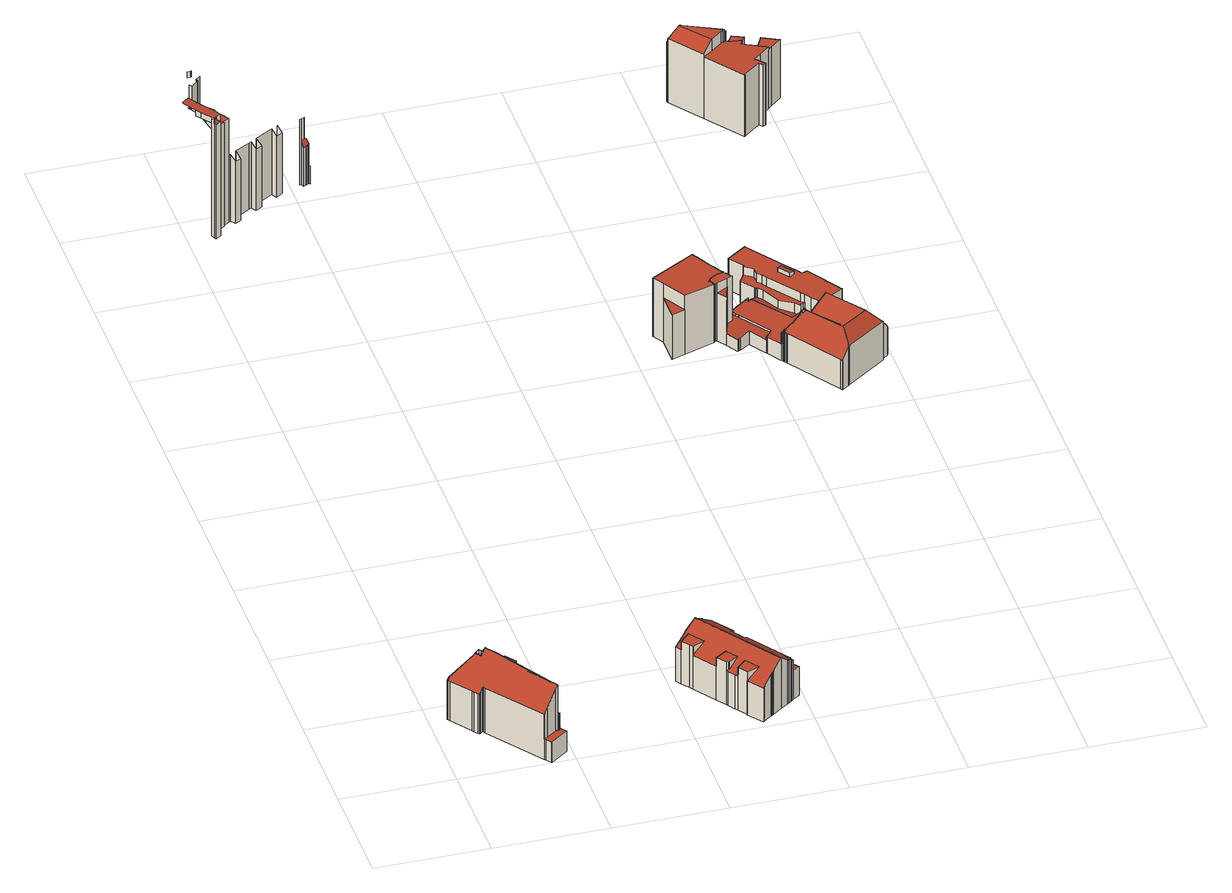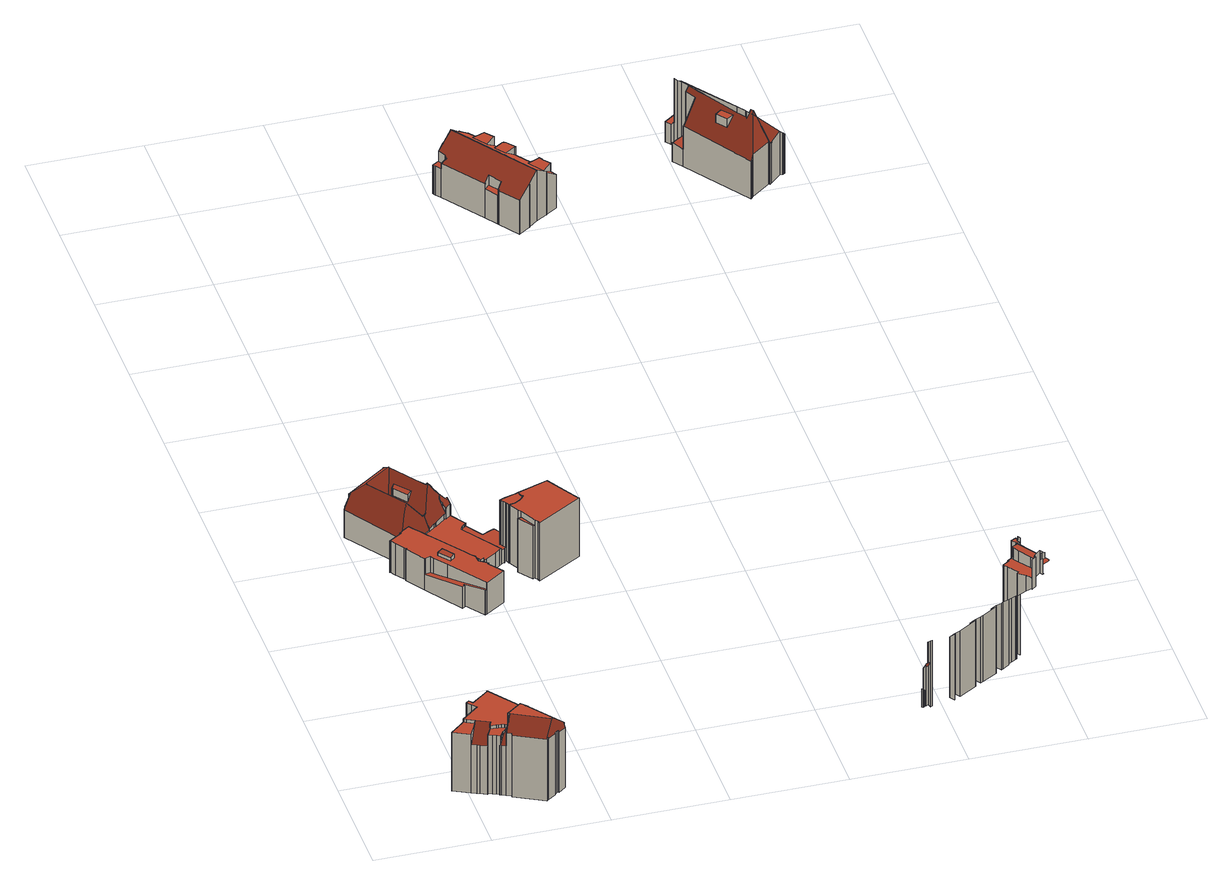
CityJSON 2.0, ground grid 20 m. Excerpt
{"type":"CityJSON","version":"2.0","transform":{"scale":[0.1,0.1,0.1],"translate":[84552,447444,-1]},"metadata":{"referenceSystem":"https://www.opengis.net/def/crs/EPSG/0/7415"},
"CityObjects":{
"building1":{"type":"Building","attributes":{"dak_type":"slanted","data_area":72.9,"data_coverage":0.934,"geconstateerd":false,"gid":11568680,"h_dak_50p":10.1,"h_dak_70p":11.17,"h_dak_max":12.85,"h_dak_min":3.82,"h_maaiveld":-0.119,"kas_warenhuis":false,"lod11_replace":false,"ondergronds_type":"above ground","oorspronkelijkbouwjaar":1750,"pw_actueel":"yes","pw_bron":"ahn3","reconstructie_methode":"tudelft3d-geoflow","reconstruction_skipped":false,"rmse_lod12":2.79,"rmse_lod13":1.48,"rmse_lod22":0.43,"rn":1,"status":"Pand in gebruik","t_run":147.26,"val3dity_codes_lod12":"[]","val3dity_codes_lod13":"[]","val3dity_codes_lod22":"[]"},"children":["building1-1"]},
"building1-1":{"type":"BuildingPart","parents":["building1"],"geometry":[{"type":"Solid","lod":"2.2","boundaries":[[[[0,1,2,3,4,5,6,7,8,9,10,11,12,13,14,15,16,17,18,19,20,21,22,23,24,25,26,27,28,29,30,31,32,33,34,35,36,37]],[[38,28,27,39]],[[40,23,22,41,42]],[[43,34,33,44]],[[45,17,16,46]],[[47,12,11,48]],[[49,36,35,50]],[[51,37,36,49]],[[44,33,32,52]],[[50,35,34,43]],[[53,54,13,12,47]],[[46,16,15,55]],[[41,22,21,56]],[[39,27,26,57]],[[58,4,3,59]],[[42,41,60,61]],[[62,63,54,53]],[[64,14,13,54]],[[55,15,14,64]],[[48,11,10,65]],[[61,60,66,67]],[[68,19,18,69]],[[67,66,63,62]],[[65,10,9,70]],[[70,9,8,71]],[[71,8,7,72]],[[73,29,28,38]],[[74,30,29,73]],[[52,32,31,75]],[[76,6,5,77]],[[72,7,6,76]],[[77,5,4,58]],[[75,31,30,74]],[[56,21,20,78]],[[78,20,19,68]],[[69,18,17,45]],[[79,25,24,80]],[[81,1,0,82]],[[57,26,25,79]],[[80,24,23,40]],[[82,0,37,51]],[[83,2,1,81]],[[59,3,2,83]],[[46,55,64,54,63,66,60,41,56,78,68,69,45]],[[58,59,83,81,82,84]],[[57,79,80,40,42,61,67,62,53,47,48,65,70,71,72,76,77,58,84,82,51,49,50,43,44,52,75,74,73,38,39]]]],"semantics":{"surfaces":[{"type":"GroundSurface"},{"type":"WallSurface","on_footprint_edge":true},{"type":"WallSurface","on_footprint_edge":false},{"type":"RoofSurface"}],"values":[[0,1,1,1,1,1,1,1,1,1,1,1,1,1,1,2,2,1,1,1,2,1,2,1,1,1,1,1,1,1,1,1,1,1,1,1,1,1,1,1,1,1,1,3,3,3]]}}]},
"building2":{"type":"Building","attributes":{"dak_type":"slanted","data_area":62.96,"data_coverage":0.929,"geconstateerd":false,"gid":11568607,"h_dak_50p":9.56,"h_dak_70p":10.89,"h_dak_max":12.75,"h_dak_min":3.34,"h_maaiveld":-0.123,"kas_warenhuis":false,"lod11_replace":false,"ondergronds_type":"above ground","oorspronkelijkbouwjaar":1750,"pw_actueel":"yes","pw_bron":"ahn3","reconstructie_methode":"tudelft3d-geoflow","reconstruction_skipped":false,"rmse_lod12":2.88,"rmse_lod13":1.62,"rmse_lod22":0.45,"rn":1,"status":"Pand in gebruik","t_run":116.9,"val3dity_codes_lod12":"[]","val3dity_codes_lod13":"[]","val3dity_codes_lod22":"[]"},"children":["building2-1"]},
"building2-1":{"type":"BuildingPart","parents":["building2"],"geometry":[{"type":"Solid","lod":"2.2","boundaries":[[[[3,85,86,87,88,89,90,91,92,93,94,95,96,97,98,99,8,100,6,101]],[[102,103,89,88,104]],[[104,88,87,105]],[[59,3,101,106]],[[107,85,3,59]],[[106,101,6,108]],[[109,98,97,110]],[[108,6,100,111]],[[112,8,99,113]],[[114,90,89,103]],[[115,116,103,102]],[[111,100,8,112]],[[117,96,95,118]],[[110,97,96,117]],[[119,91,90,114]],[[120,86,85,107]],[[113,99,98,109]],[[121,122,123]],[[124,125,126,127]],[[128,129,125,124]],[[130,94,93,129,128]],[[129,93,92,131]],[[132,133,134]],[[127,126,116,115]],[[131,92,91,119]],[[105,87,86,120]],[[118,95,94,130]],[[122,121,133,132]],[[113,109,110,117,118,130,128,124,127,115,102,104,105,120,135,136,106,108,111,112],[123,134,133,121]],[[129,131,119,114,103,116,126,125]],[[135,120,107,59,106,136]],[[122,132,134,123]]]],"semantics":{"surfaces":[{"type":"GroundSurface"},{"type":"WallSurface","on_footprint_edge":true},{"type":"WallSurface","on_footprint_edge":false},{"type":"RoofSurface"}],"values":[[0,1,1,1,1,1,1,1,1,1,2,1,1,1,1,1,1,2,2,2,1,1,2,2,1,1,1,2,3,3,3,3]]}}]},
"building3":{"type":"Building","attributes":{"dak_type":"slanted","data_area":2685.45,"data_coverage":0.877,"geconstateerd":false,"gid":15713272,"h_dak_50p":21.89,"h_dak_70p":26.33,"h_dak_max":102.35,"h_dak_min":2.6,"h_maaiveld":0.061,"kas_warenhuis":false,"lod11_replace":false,"ondergronds_type":"above ground","oorspronkelijkbouwjaar":1381,"pw_actueel":"yes","pw_bron":"ahn3","reconstructie_methode":"tudelft3d-geoflow","reconstruction_skipped":false,"rmse_lod12":10.83,"rmse_lod13":2.34,"rmse_lod22":0.764,"rn":1,"status":"Pand in gebruik","t_run":14940,"val3dity_codes_lod12":"[]","val3dity_codes_lod13":"[104,203]","val3dity_codes_lod22":"[104]"},"children":["building3-1"]},
"building3-1":{"type":"BuildingPart","parents":["building3"],"geometry":[{"type":"MultiSurface","lod":"2.2","boundaries":[[[137,138,139,140]],[[141,142,143,144,145]],[[144,143,146,147]],[[145,144,148]],[[140,139,149,150]],[[150,149,151]],[[152,153,154,155]],[[137,140,150,151,148,144,147,156,157,158,159,160,161,162,163,164,165,166,167,168,169,170,171,172,173]],[[147,146,174,156]],[[167,175,176,168]],[[157,177,178,158]],[[156,174,177,157]],[[158,178,179,159]],[[160,180,181,161]],[[159,179,180,160]],[[161,181,182,162]],[[166,183,175,167]],[[155,154,184,185]],[[186,187,188,189]],[[162,182,190,191,163]],[[189,188,192,193]],[[165,194,183,166]],[[164,195,194,165]],[[163,191,195,164]],[[185,184,196,197]],[[198,199,196,184,154,153,200,201,176,175,183,194,195,191,202,203,204,205,206,207]],[[197,208,209,210]],[[196,211,208,197]],[[199,212,211,196]],[[191,190,213,202]],[[210,209,214,215]],[[202,213,216,203]],[[198,217,212,199]],[[207,218,217,198]],[[206,219,218,207]],[[203,216,220,221,204]],[[205,222,219,206]],[[204,221,222,205]],[[221,220,223,224]],[[224,223,225,226]],[[226,225,227,228]],[[228,227,229,230]],[[230,229,231,232]],[[232,231,233,234]],[[234,233,235,236]],[[236,235,237,238]],[[238,237,239,240]],[[240,239,241,242]],[[242,241,243,244]],[[244,243,245,246]],[[246,245,247,248]],[[249,250,251,252,253]],[[252,251,254,255]],[[253,252,256,257]],[[255,254,258,259]],[[257,256,260,261]],[[259,258,262,263]],[[263,264,265,266,267,260,256,252,255,259,263,268]],[[263,262,268]],[[263,262,269,264]],[[264,269,270,271,265]],[[265,271,272,266]],[[271,270,273,274]]],"semantics":{"surfaces":[{"type":"WallSurface","on_footprint_edge":false},{"type":"WallSurface","on_footprint_edge":true},{"type":"RoofSurface"}],"values":[0,1,1,0,0,0,0,2,1,0,1,1,1,1,1,1,0,0,0,1,0,0,0,0,0,2,0,0,0,1,0,1,0,0,0,1,0,0,1,1,1,1,1,1,1,1,1,1,1,1,1,1,1,0,1,0,1,2,1,1,1,0,1]}}]},
"building4":{"type":"Building","attributes":{"dak_type":"slanted","data_area":153.71,"data_coverage":0.915,"geconstateerd":false,"gid":11568671,"h_dak_50p":8.79,"h_dak_70p":9.35,"h_dak_max":10.43,"h_dak_min":5.95,"h_maaiveld":0.34,"kas_warenhuis":false,"lod11_replace":false,"ondergronds_type":"above ground","oorspronkelijkbouwjaar":1985,"pw_actueel":"yes","pw_bron":"ahn3","reconstructie_methode":"tudelft3d-geoflow","reconstruction_skipped":false,"rmse_lod12":1.19,"rmse_lod13":1.03,"rmse_lod22":0.108,"rn":1,"status":"Pand in gebruik","t_run":364.94,"val3dity_codes_lod12":"[]","val3dity_codes_lod13":"[]","val3dity_codes_lod22":"[]"},"children":["building4-1"]},
"building4-1":{"type":"BuildingPart","parents":["building4"],"geometry":[{"type":"Solid","lod":"2.2","boundaries":[[[[275,276,277,278,279,280,281,282,283,284,285,286,287,288,289,290,291,292,293,294,295,296,297,298,299,300,301,302,303,304,305,306,307,308,309,310,311,312,313,314,315,316,317,318,319]],[[320,305,304,321]],[[322,309,308,323]],[[324,310,309,322]],[[325,311,310,324]],[[326,314,313,327]],[[328,312,311,325]],[[329,330,299,298,331]],[[332,284,283,333]],[[334,287,286,335]],[[336,337,338,339]],[[337,336,340]],[[341,342,343,344]],[[345,315,314,326]],[[346,327,313,312,328]],[[344,343,327,346]],[[347,348,342,341]],[[349,350,351,352]],[[353,285,284,332]],[[354,279,278,355]],[[356,280,279,354]],[[357,289,288,358]],[[359,292,291,360]],[[361,306,305,320]],[[362,282,281,350,349]],[[363,364,360,365]],[[366,290,289,357]],[[365,360,291,290,366,367]],[[339,338,295,294,368,369]],[[370,371,372,373]],[[374,318,317,375]],[[376,377,371,370]],[[378,379,380,381]],[[381,380,316,315,345,382]],[[383,319,318,374]],[[384,307,306,361]],[[385,300,299,330]],[[331,298,297,386]],[[386,297,296,387,388]],[[389,293,292,359]],[[355,278,277,390]],[[391,303,302,392]],[[393,303,391]],[[330,329,394]],[[323,308,307,384]],[[395,301,300,385]],[[392,302,301,395]],[[373,372,396,397]],[[398,399,400]],[[390,277,276,401]],[[375,317,316,380]],[[368,294,293,389]],[[369,368,402,403]],[[403,402,399,398]],[[404,364,363]],[[405,406,379,378]],[[397,396,406,405]],[[401,276,275,377,376]],[[350,281,280,356]],[[333,283,282,362]],[[358,288,287,334]],[[367,366,407]],[[387,296,295,338]],[[388,387,408,409]],[[409,408,410]],[[335,286,285,353]],[[377,275,319,383]],[[411,321,304,303,393]],[[352,351,321,411]],[[382,345,348,347]],[[342,348,345,326,327,343]],[[369,403,398,400,412,340,336,339]],[[382,347,341,344,346,328,325,324,322,323,384,361,320,321,351,350,356,354,355,390,401,376,370,373,397,405,378,381]],[[367,407,404,363,365]],[[388,409,410,413,394,329,331,386]],[[413,410,408,387,338,337,340,412,400,399,402,368,389,359,360,364,404,407,366,357,358,334,335,353,332,333,362,349,352,411,393,391,392,395,385,330,394]],[[377,383,374,375,380,379,406,396,372,371]]]],"semantics":{"surfaces":[{"type":"GroundSurface"},{"type":"WallSurface","on_footprint_edge":true},{"type":"WallSurface","on_footprint_edge":false},{"type":"RoofSurface"}],"values":[[0,1,1,1,1,1,1,1,1,1,2,2,2,1,1,2,2,2,1,1,1,1,1,1,1,2,1,1,1,2,1,2,2,1,1,1,1,1,1,1,1,1,1,2,1,1,1,2,2,1,1,1,2,2,2,2,2,1,1,1,1,2,1,2,2,1,1,1,2,2,3,3,3,3,3,3,3]]}}]},
"building5":{"type":"Building","attributes":{"dak_type":"multiple horizontal","data_area":72.44,"data_coverage":0.973,"geconstateerd":false,"gid":11568807,"h_dak_50p":11.45,"h_dak_70p":11.46,"h_dak_max":11.56,"h_dak_min":3.15,"h_maaiveld":-0.142,"kas_warenhuis":false,"lod11_replace":false,"ondergronds_type":"above ground","oorspronkelijkbouwjaar":1997,"pw_actueel":"yes","pw_bron":"ahn3","reconstructie_methode":"tudelft3d-geoflow","reconstruction_skipped":false,"rmse_lod12":1.19,"rmse_lod13":1.19,"rmse_lod22":0.588,"rn":1,"status":"Pand in gebruik","t_run":145.87,"val3dity_codes_lod12":"[]","val3dity_codes_lod13":"[]","val3dity_codes_lod22":"[]"},"children":["building5-1"]},
"building5-1":{"type":"BuildingPart","parents":["building5"],"geometry":[{"type":"Solid","lod":"2.2","boundaries":[[[[414,415,416,417,418,419,420,421,422,423,424,425,426,427,428,429,430,431,432,433,434,435,436,437,438,439,440,441,442,443]],[[444,415,414,445]],[[446,430,429,447]],[[448,427,426,449,450]],[[447,429,428,451]],[[452,418,417,453]],[[437,454,455]],[[456,422,421,457]],[[458,423,422,456]],[[459,435,434,460]],[[461,419,418,452]],[[457,421,420,462]],[[453,417,416,463]],[[463,416,415,444]],[[464,439,438,465]],[[466,442,441,467]],[[468,436,435,459]],[[469,433,432,470]],[[470,432,431,471]],[[472,440,439,464]],[[460,434,473]],[[455,454,460,473]],[[471,431,430,446]],[[473,434,433,469]],[[454,437,436,468]],[[450,449,474,475]],[[449,426,425,476]],[[476,425,424,477]],[[451,428,427,448]],[[478,443,442,466]],[[445,414,443,478]],[[467,441,440,472]],[[462,420,419,461]],[[475,474,477,479]],[[479,477,424,423,458]],[[465,438,437,455]],[[454,468,459,460]],[[477,474,449,476]],[[465,455,473,469,470,471,446,447,451,448,450,475,479,458,456,457,462,461,452,453,463,444,445,478,466,467,472,464]]]],"semantics":{"surfaces":[{"type":"GroundSurface"},{"type":"WallSurface","on_footprint_edge":true},{"type":"WallSurface","on_footprint_edge":false},{"type":"RoofSurface"}],"values":[[0,1,1,1,1,1,1,1,1,1,1,1,1,1,1,1,1,1,1,1,1,2,1,1,1,2,1,1,1,1,1,1,1,2,1,1,3,3,3]]}}]},
"building6":{"type":"Building","attributes":{"dak_type":"slanted","data_area":351.68,"data_coverage":0.899,"geconstateerd":false,"gid":11568800,"h_dak_50p":6.17,"h_dak_70p":7.09,"h_dak_max":11.58,"h_dak_min":0.531,"h_maaiveld":0.028,"kas_warenhuis":false,"lod11_replace":false,"ondergronds_type":"above ground","oorspronkelijkbouwjaar":1847,"pw_actueel":"yes","pw_bron":"ahn3","reconstructie_methode":"tudelft3d-geoflow","reconstruction_skipped":false,"rmse_lod12":2.43,"rmse_lod13":2.51,"rmse_lod22":0.346,"rn":1,"status":"Pand in gebruik","t_run":768.75,"val3dity_codes_lod12":"[]","val3dity_codes_lod13":"[]","val3dity_codes_lod22":"[]"},"children":["building6-1"]},
"building6-1":{"type":"BuildingPart","parents":["building6"],"geometry":[{"type":"Solid","lod":"2.2","boundaries":[[[[480,481,482,483,484,485,486,487,488,489,490,491,492,493,494,495,496,497,498,499,500,501,502,503,504,505,506,507,508,509,510,511,512,513,514,515,516,517,518,519,520,521,522,523,524,525,526,527,528,529,530,531,532,533,534,535,536,537,538,539,540,541,542,543,544,545,546,547,548,549,550,551,552,553,554,555,556,557,558,559,560,561,482]],[[562,513,512,563]],[[472,482,481,564]],[[565,480,482,472]],[[472,482,561,478]],[[566,543,542,567]],[[568,526,525,569]],[[444,560,559,570]],[[461,555,554,571]],[[572,556,555,461]],[[478,561,560,444]],[[571,554,553,456]],[[570,559,558,453]],[[453,558,557,452]],[[573,551,550,574,575]],[[576,498,497,577]],[[578,517,516,579]],[[579,516,515,580]],[[581,582,583,584]],[[580,515,514,585]],[[586,518,517,578]],[[587,510,509,588]],[[589,590,511,510,587]],[[591,532,531,592]],[[593,533,532,591]],[[594,545,544,595]],[[596,546,545,594]],[[563,512,511,590]],[[597,598,590,589]],[[599,541,540,600]],[[601,524,523,602]],[[603,521,520,604]],[[605,528,527,606]],[[607,608,606,609]],[[602,523,522,610]],[[609,606,527,526,568]],[[569,525,524,601]],[[611,494,493,612]],[[452,557,556,572]],[[564,481,480,565]],[[613,519,518,586,614]],[[615,616,617,618]],[[618,619,620]],[[619,618,617,621]],[[622,489,488,623]],[[624,625,626]],[[627,507,506,628]],[[628,506,505,629,630]],[[631,508,507,627]],[[632,633,598,597]],[[634,635,636,637]],[[638,639,640]],[[641,530,529,642]],[[643,644,633,632]],[[637,636,644,643]],[[610,522,521,603]],[[592,531,530,641]],[[645,534,533,593]],[[646,647,648]],[[649,650,651,652]],[[625,624,653,654]],[[655,656,657,650,649]],[[658,659,660,661]],[[662,663,664]],[[665,666,667,668]],[[669,670,671]],[[672,673,671]],[[673,672,674,675]],[[676,677,678,679,680]],[[681,682,683,684]],[[685,686,677,676]],[[675,674,687,688]],[[689,690,691,692]],[[692,691,693,694]],[[695,696,690,689]],[[697,503,502,698]],[[699,700,701,702,703]],[[684,683,704,705]],[[706,499,498,576,707]],[[708,504,503,697]],[[630,629,666,665]],[[629,505,504,708]],[[668,667,709,710]],[[584,583,700,699]],[[711,712,713,714]],[[714,713,715,716]],[[623,488,487,717,718]],[[719,720,721,722]],[[723,724,725,726]],[[727,728,729,730]],[[614,586,635,634]],[[731,732,733]],[[688,687,732,731]],[[654,653,616,615]],[[734,735,736]],[[737,738,739,740]],[[741,742,567,743]],[[743,567,542,541,599]],[[744,538,537,745]],[[745,537,536,746]],[[661,660,747,748]],[[748,747,749]],[[659,658,750]],[[751,752,753,754,755]],[[755,754,756,757]],[[758,759,678,677]],[[760,761,738,737]],[[762,549,548,763]],[[763,548,547,764]],[[765,766,728,727]],[[767,486,485,768]],[[726,725,769,770]],[[771,484,483,769]],[[772,773,774,775]],[[642,529,528,605]],[[608,607,776]],[[648,647,657,656]],[[736,735,656,655]],[[777,778,779,780]],[[780,779,781,782]],[[782,781,701,700]],[[783,784,785,786]],[[778,787,788,789]],[[786,785,787,778,777]],[[588,509,508,631]],[[790,791,792,793]],[[577,497,496,794]],[[795,796,797,798]],[[722,721,784,783]],[[789,788,799,800]],[[801,490,489,622]],[[802,803,495,494,611]],[[804,492,491,805]],[[805,491,490,801]],[[730,729,773,772]],[[806,762,807,808]],[[574,550,549,762,806]],[[768,485,484,771]],[[718,717,766,765]],[[717,487,486,767]],[[705,704,686,685]],[[798,797,803,802]],[[612,493,492,804]],[[794,496,495,803]],[[800,799,796,795]],[[703,702,712,711]],[[716,715,809,776]],[[793,792,682,681]],[[680,679,742,741]],[[775,774,761,760]],[[600,540,539,810,811]],[[812,813,814]],[[811,810,813,812]],[[810,539,538,744]],[[746,536,535,815]],[[815,535,534,645]],[[663,816,817]],[[662,816,663]],[[670,669,818,819]],[[819,818,820,821]],[[821,820,791,790]],[[822,823,759,758]],[[824,501,500,825]],[[710,709,582,581]],[[694,693,696,695]],[[808,807,753,752]],[[575,574,752,751]],[[764,547,546,596]],[[740,739,595,826]],[[826,595,544,543,566]],[[770,769,483,482,472]],[[757,756,724,723]],[[604,520,519,613]],[[585,514,513,562]],[[698,502,501,824]],[[825,500,499,706]],[[707,576,720,719]],[[456,553,552,827]],[[827,552,551,573]],[[652,651,823,822]],[[590,598,633,644,636,635,586,578,579,580,585,562,563]],[[637,643,632,597,589,587,588,631,627,628,630,665,668,710,581,584,699,703,711,714,716,776,607,609,568,569,601,602,610,603,604,613,614,634],[691,690,696,693]],[[652,822,758,677,686,704,683,682,792,791,820,818,669,671,673,675,688,731,828,829,830,831,832,626,625,654,615,618,620,833,734,736,655,649]],[[638,639,641,642,605,606,608,776,834,835,836,639]],[[837,838,839,840,841,842,616,653,624,626,832,831,830,829,828,731,733,843,844,816,662,664],[659,750,749,747,660]],[[750,658,661,748,749]],[[656,735,734,833,620,619,621,835,834,776,809,715,713,712,845,646,648]],[[722,783,786,777,780,782,700,583,582,709,667,666,629,708,697,698,824,825,706,707,719]],[[600,811,812,814,846,819,821,790,793,681,684,705,685,676,680,741,743,599]],[[745,746,815,645,593,847,848,817,816,844,843,733,732,687,674,672,671,670,819,846,814,813,810,744]],[[663,817,848,847,593,591,592,641,639,638]],[[663,638,640,839,838,837,664]],[[800,795,798,802,611,612,804,805,801,622,623,718,765,727,730,772,775,760,737,740,826,566,567,742,679,678,759,823,651,650,657,647,646,845,712,702,701,781,779,778,789]],[[694,695,689,692]],[[752,574,806,808]],[[753,807,762,763,764,596,594,595,739,738,761,774,773,729,728,766,717,767,768,771,769,725,724,756,754]],[[720,576,577,794,803,797,796,799,788,787,785,784,721]],[[572,461,571,456,827,573,575,751,755,757,723,726,770,472,564,565,472,478,444,570,453,452]],[[621,617,616,842,841,840,839,640,639,836,835]]]],"semantics":{"surfaces":[{"type":"GroundSurface"},{"type":"WallSurface","on_footprint_edge":true},{"type":"WallSurface","on_footprint_edge":false},{"type":"RoofSurface"}],"values":[[0,1,1,1,1,1,1,1,1,1,1,1,1,1,1,1,1,1,2,1,1,1,1,1,1,1,1,1,2,1,1,1,1,2,1,1,1,1,1,1,1,2,2,2,1,2,1,1,1,2,2,2,1,2,2,1,1,1,2,2,2,2,2,2,2,2,2,2,2,2,2,2,2,2,2,1,2,2,1,1,2,1,2,2,2,2,1,2,2,2,2,2,2,2,2,2,2,1,1,1,2,2,2,2,2,2,2,1,1,2,1,2,1,2,1,2,2,2,2,2,2,2,2,2,1,2,1,2,2,2,1,1,1,1,2,2,1,1,2,1,2,2,1,1,2,2,2,2,2,2,1,2,2,1,1,1,2,2,2,2,2,2,1,2,2,2,2,1,2,1,1,2,1,1,1,1,2,1,1,2,3,3,3,3,3,3,3,3,3,3,3,3,3,3,3,3,3,3,3]]}}]},
"building7":{"type":"Building","attributes":{"dak_type":"slanted","data_area":110.27,"data_coverage":0.88,"geconstateerd":false,"gid":11568690,"h_dak_50p":12.56,"h_dak_70p":13.33,"h_dak_max":14.97,"h_dak_min":9.76,"h_maaiveld":0.314,"kas_warenhuis":false,"lod11_replace":false,"ondergronds_type":"above ground","oorspronkelijkbouwjaar":1976,"pw_actueel":"yes","pw_bron":"ahn3","reconstructie_methode":"tudelft3d-geoflow","reconstruction_skipped":false,"rmse_lod12":0.999,"rmse_lod13":1.46,"rmse_lod22":0.148,"rn":1,"status":"Pand in gebruik","t_run":221.4,"val3dity_codes_lod12":"[]","val3dity_codes_lod13":"[]","val3dity_codes_lod22":"[]"},"children":["building7-1"]},
"building7-1":{"type":"BuildingPart","parents":["building7"],"geometry":[{"type":"Solid","lod":"2.2","boundaries":[[[[849,850,851,852,853,854,855,856,857,858,859,860,861,862,863,864,865,866,867,868,869,870,871,872,873,874,875,876,877,878,879,880,881,882,883,884,885,886,887,888]],[[889,875,874,890,891]],[[890,874,873,892]],[[893,870,869,894]],[[894,869,868,895]],[[896,872,871,897]],[[898,862,861,899]],[[900,886,885,901]],[[902,903,904,905]],[[906,907,908,909]],[[892,873,872,896]],[[897,871,870,893]],[[910,878,877,911]],[[912,879,878,910]],[[909,908,903,902]],[[891,890,907,906]],[[913,859,858,914]],[[899,861,860,915]],[[914,858,857,916]],[[916,857,856,917]],[[915,860,859,913,918]],[[901,885,884,919]],[[920,921,888,887,922]],[[923,924,925]],[[926,927,928]],[[929,930,931,932]],[[933,853,852,934,935]],[[936,854,853,933]],[[917,856,855,937]],[[938,864,863,939]],[[940,876,875,889]],[[911,877,876,940]],[[941,880,879,912]],[[942,882,881,943]],[[919,884,883,944,945]],[[946,947,924,923,948]],[[927,926,949]],[[950,937,855,854,936]],[[951,952,953,954]],[[955,956,952,951]],[[954,953,957,958]],[[959,866,865,960]],[[939,863,862,898,961]],[[961,898,962,963]],[[918,913,964]],[[965,849,888,921]],[[932,931,921,920]],[[935,934,966,967]],[[967,966,968,969]],[[970,971,937,950]],[[972,973,947,946]],[[969,968,956,955]],[[934,852,851,974]],[[974,851,850,975]],[[975,850,849,965]],[[976,977,978]],[[979,970,980,981]],[[977,976,982,983]],[[905,904,948,984]],[[984,948,923,985,986]],[[981,980,987,988]],[[989,990,991,992]],[[988,987,993,994]],[[983,982,971,970,979]],[[945,944,995]],[[943,881,880,941]],[[944,883,882,942]],[[996,997,964]],[[963,962,997,996]],[[998,999,930,929]],[[986,985,999,998]],[[958,957,1000]],[[992,991,973,972]],[[994,993,990,989]],[[960,865,864,938]],[[922,887,886,900]],[[895,868,867,1001]],[[1001,867,866,959]],[[891,906,909,1002,949,940,889]],[[940,949,926,928,1003,995,944,942,943,941,912,910,911]],[[902,905,984,986,1004,1005,928,927,949,1002,909]],[[982,976,978,996,964,913,914,916,917,937,971]],[[1005,1004,986,998,929,932,920,922,900,901,919,945,995,1003,928]],[[997,962,898,899,915,918,964]],[[958,1000,925,924,947,973,991,990,993,987,980,970,950,936,933,935,967,969,955,951,954]],[[925,1000,957,953,952,956,968,966,934,974,975,965,921,931,930,999,985,923]],[[959,960,938,939,961,963,996,978,977,983,979,981,988,994,989,992,972,946,948,904,903,908,907,890,892,896,897,893,894,895,1001]]]],"semantics":{"surfaces":[{"type":"GroundSurface"},{"type":"WallSurface","on_footprint_edge":true},{"type":"WallSurface","on_footprint_edge":false},{"type":"RoofSurface"}],"values":[[0,1,1,1,1,1,1,1,2,2,1,1,1,1,2,2,1,1,1,1,1,1,1,2,2,2,1,1,1,1,1,1,1,1,1,2,2,1,2,2,2,1,1,2,2,1,2,2,2,2,2,2,1,1,1,2,2,2,2,2,2,2,2,2,2,1,1,2,2,2,2,2,2,2,1,1,1,1,3,3,3,3,3,3,3,3,3]]}}]}
},
"vertices":[
[40,164,9],[58,181,9],[62,185,9],[63,183,9],[79,161,9],[84,154,9],[85,153,9],[89,156,9],[93,158,9],[95,155,9],[105,141,9],[170,43,9],[174,39,9],[178,32,9],[179,30,9],[179,31,9],[184,34,9],[190,25,9],[191,24,9],[160,1,9],[159,1,9],[152,11,9],[150,13,9],[79,110,9],[77,114,9],[76,114,9],[72,110,9],[71,110,9],[70,109,9],[68,111,9],[63,117,9],[60,122,9],[34,158,9],[31,162,9],[32,162,9],[34,164,9],[34,163,9],[35,164,9],[70,109,87],[71,110,89],[79,110,97],[150,13,49],[150,13,98],[32,162,88],[31,162,87],[190,25,49],[184,34,49],[174,39,137],[170,43,138],[34,163,91],[34,164,91],[35,164,92],[34,158,87],[178,32,137],[178,32,49],[179,31,49],[152,11,49],[72,110,90],[79,161,132],[63,183,93],[151,13,49],[151,13,99],[174,30,132],[174,30,49],[179,30,49],[105,141,142],[156,17,49],[156,17,106],[160,1,49],[191,24,49],[95,155,142],[93,158,142],[89,156,137],[68,111,87],[63,117,87],[60,122,87],[85,153,132],[84,154,132],[159,1,49],[76,114,97],[77,114,97],[58,181,90],[40,164,96],[62,185,90],[75,162,128],
[64,183,9],[97,209,9],[101,213,9],[102,214,9],[182,98,9],[195,79,9],[194,79,9],[190,75,9],[167,60,9],[162,57,9],[162,56,9],[160,58,9],[150,74,9],[121,116,9],[107,137,9],[88,155,9],[82,157,9],[182,98,90],[182,98,43],[102,214,83],[101,213,85],[82,157,141],[64,183,93],[85,153,141],[121,116,133],[150,74,136],[88,155,137],[93,158,130],[107,137,132],[195,79,46],[181,98,91],[181,98,43],[160,58,137],[162,56,137],[194,79,46],[97,209,92],[137,130,109],[137,130,126],[126,121,126],[167,62,129],[167,62,45],[156,78,43],[156,78,127],[167,60,129],[167,60,45],[162,57,136],[190,75,46],[123,148,126],[123,148,109],[111,140,126],[86,170,129],[83,160,138],
[25,1588,237],[25,1588,225],[31,1579,226],[31,1579,237],[40,1548,243],[40,1548,11],[43,1544,11],[43,1544,237],[43,1544,243],[45,1539,11],[45,1539,237],[45,1547,237],[48,1554,227],[48,1554,238],[42,1551,237],[24,1622,263],[24,1622,218],[28,1617,218],[28,1617,263],[54,1544,238],[48,1553,238],[49,1554,238],[50,1555,238],[50,1556,238],[49,1557,238],[51,1558,238],[59,1563,239],[58,1564,239],[57,1567,239],[51,1577,239],[37,1597,238],[26,1615,238],[23,1620,238],[22,1621,238],[12,1614,237],[10,1612,237],[13,1607,237],[54,1544,11],[37,1597,217],[26,1615,218],[48,1553,11],[49,1554,11],[50,1555,11],[50,1556,11],[49,1557,11],[51,1558,11],[51,1577,217],[39,1628,218],[39,1628,263],[26,1641,275],[26,1641,263],[31,1641,263],[31,1641,275],[59,1563,11],[59,1563,217],[33,1642,263],[33,1642,275],[57,1567,217],[58,1564,217],[41,1630,218],[41,1630,263],[62,1606,217],[50,1617,218],[22,1621,218],[23,1620,218],[67,1568,217],[66,1570,217],[77,1577,217],[76,1579,217],[72,1585,217],[59,1603,217],[41,1630,202],[39,1633,205],[39,1633,263],[41,1630,201],[50,1617,187],[67,1568,11],[47,1639,205],[47,1639,263],[66,1570,11],[62,1606,172],[59,1603,172],[72,1585,152],[77,1577,11],[77,1577,143],[76,1579,145],[81,1580,11],[81,1580,143],[87,1571,11],[87,1571,134],[97,1577,11],[97,1577,133],[92,1586,11],[92,1586,143],[118,1602,11],[118,1602,142],[123,1605,11],[123,1605,142],[129,1596,11],[129,1596,132],[140,1603,11],[140,1603,132],[134,1612,11],[134,1612,142],[165,1631,11],[165,1631,141],[171,1622,11],[171,1622,131],[182,1629,11],[182,1629,131],[176,1638,11],[176,1638,141],[216,1644,141],[216,1644,11],[219,1645,11],[219,1645,100],[219,1645,141],[221,1638,11],[221,1638,87],[223,1646,99],[223,1646,141],[225,1641,11],[225,1641,88],[224,1647,99],[224,1647,141],[227,1641,11],[227,1641,88],[229,1643,88],[231,1644,89],[228,1648,98],[226,1647,99],[227,1641,87],[229,1643,11],[231,1644,11],[231,1644,47],[228,1648,47],[233,1642,11],[233,1642,47],
[580,54,13],[576,51,13],[574,50,13],[571,47,13],[570,47,13],[568,45,13],[554,35,13],[538,23,13],[536,22,13],[535,21,13],[533,20,13],[519,9,13],[518,9,13],[516,7,13],[497,34,13],[498,35,13],[486,51,13],[483,55,13],[474,67,13],[472,71,13],[460,87,13],[432,127,13],[429,132,13],[429,133,13],[419,146,13],[412,156,13],[432,169,13],[432,170,13],[433,170,13],[452,181,13],[468,194,13],[468,195,13],[469,195,13],[488,209,13],[488,208,13],[489,209,13],[514,174,13],[513,173,13],[514,171,13],[515,172,13],[530,150,13],[582,76,13],[589,66,13],[590,65,13],[592,62,13],[468,194,99],[452,181,113],[488,208,81],[488,209,81],[489,209,80],[514,174,80],[515,172,70],[514,171,70],[513,173,81],[419,146,97],[419,146,80],[429,133,97],[535,21,97],[536,22,98],[518,9,82],[519,9,82],[462,88,97],[462,88,82],[460,87,80],[460,87,97],[480,100,97],[521,140,89],[521,140,70],[506,162,70],[506,162,89],[530,150,70],[514,171,81],[529,149,81],[529,149,70],[554,35,114],[554,35,113],[552,37,113],[552,37,114],[533,20,95],[570,47,99],[571,47,99],[568,45,100],[497,34,80],[516,7,80],[483,55,80],[486,51,80],[468,195,98],[538,23,99],[502,67,97],[502,67,96],[486,51,97],[498,35,81],[498,35,97],[472,71,80],[472,71,97],[580,55,90],[580,55,70],[573,66,70],[573,66,89],[590,65,70],[589,66,70],[580,54,90],[580,54,70],[581,76,81],[581,76,70],[582,76,70],[582,76,80],[530,150,80],[592,62,70],[469,195,98],[412,156,80],[429,132,97],[432,127,80],[432,127,97],[474,67,80],[574,50,95],[433,170,98],[432,170,98],[433,170,99],[436,164,97],[432,169,97],[572,74,70],[572,74,87],[478,70,97],[478,70,83],[494,81,97],[576,51,93],[475,70,82],[475,70,97],[503,67,97],[575,74,85],[575,74,70],[519,43,97],[433,127,81],[433,127,97],[455,137,97],[452,181,114],[482,97,97],[452,140,97],
[744,1066,9],[737,1062,9],[733,1058,9],[729,1053,9],[730,1052,9],[731,1054,9],[734,1047,9],[734,1045,9],[735,1043,9],[735,1042,9],[681,1024,9],[657,1016,9],[657,1066,9],[646,1085,9],[645,1085,9],[725,1132,9],[725,1131,9],[725,1130,9],[726,1129,9],[726,1128,9],[730,1122,9],[733,1124,9],[752,1099,9],[745,1094,9],[749,1088,9],[757,1073,9],[759,1070,9],[758,1070,9],[748,1068,9],[747,1068,9],[737,1062,124],[744,1066,124],[725,1131,124],[725,1132,124],[646,1085,125],[657,1066,97],[657,1066,125],[645,1085,125],[730,1052,124],[729,1053,124],[745,1094,113],[745,1094,124],[735,1043,124],[734,1045,124],[735,1042,124],[733,1124,114],[730,1122,113],[731,1054,124],[734,1047,124],[733,1058,124],[757,1073,124],[749,1088,124],[748,1068,124],[758,1070,124],[752,1099,115],[726,1128,124],[726,1129,124],[725,1130,124],[759,1070,124],[730,1122,124],[681,1025,97],[681,1025,125],[657,1016,97],[681,1024,97],[747,1068,124],[681,1024,125],
[758,1071,10],[759,1072,10],[759,1070,10],[762,1066,10],[765,1068,10],[765,1070,10],[766,1069,10],[772,1073,10],[776,1076,10],[784,1082,10],[803,1095,10],[809,1099,10],[808,1099,10],[808,1097,10],[807,1091,10],[813,1095,10],[811,1099,10],[810,1099,10],[826,1109,10],[825,1111,10],[823,1112,10],[806,1135,10],[810,1141,10],[813,1144,10],[813,1145,10],[814,1146,10],[815,1147,10],[816,1147,10],[816,1148,10],[798,1173,10],[797,1174,10],[832,1198,10],[835,1200,10],[836,1199,10],[861,1165,10],[863,1167,10],[861,1169,10],[866,1172,10],[910,1106,10],[932,1072,10],[930,1071,10],[933,1068,10],[944,1052,10],[949,1044,10],[950,1043,10],[949,1042,10],[927,1028,10],[929,1026,10],[994,930,10],[992,928,10],[980,919,10],[983,918,10],[912,868,10],[910,866,10],[898,858,10],[897,857,10],[894,862,10],[832,953,10],[831,955,10],[829,957,10],[828,959,10],[827,960,10],[825,963,10],[809,987,10],[807,989,10],[788,1020,10],[770,1009,10],[766,1007,10],[764,1006,10],[752,1027,10],[741,1044,10],[741,1045,10],[737,1043,10],[735,1043,10],[733,1050,10],[731,1054,10],[731,1053,10],[730,1052,10],[729,1053,10],[730,1054,10],[737,1062,10],[747,1068,10],[836,1199,59],[835,1200,59],[759,1072,124],[758,1071,124],[809,987,42],[825,963,42],[927,1028,72],[949,1042,72],[730,1054,124],[733,1050,124],[731,1053,124],[741,1045,124],[741,1044,105],[741,1044,124],[826,1109,35],[810,1099,39],[866,1172,53],[861,1169,53],[863,1167,52],[842,1106,72],[842,1106,55],[882,1051,55],[882,1051,72],[861,1165,52],[910,1106,41],[797,1174,72],[798,1173,72],[832,1198,72],[832,1198,59],[912,868,87],[983,918,86],[910,866,87],[788,1020,36],[807,989,36],[770,1009,34],[833,1197,72],[833,1197,59],[827,960,70],[828,959,72],[950,1043,72],[949,1044,72],[933,1068,72],[930,1071,72],[994,930,64],[929,1026,61],[925,1024,72],[925,1024,66],[929,1026,72],[944,1052,72],[807,1091,43],[808,1097,43],[932,1072,72],[910,1106,72],[877,988,71],[877,988,65],[878,989,66],[878,989,71],[878,989,72],[876,990,67],[881,991,72],[784,1082,42],[776,1076,42],[875,987,68],[875,987,72],[873,985,72],[816,1147,72],[815,1147,72],[814,1146,55],[814,1146,72],[816,1148,72],[879,1132,72],[879,1132,46],[909,1105,72],[909,1105,41],[900,1103,41],[900,1103,72],[956,928,108],[956,928,107],[955,929,106],[980,919,88],[992,928,69],[896,1109,72],[896,1109,42],[898,858,69],[897,1017,44],[871,997,43],[871,997,45],[860,989,50],[860,989,43],[858,987,43],[858,987,50],[876,988,66],[876,988,71],[870,997,48],[870,997,45],[870,997,43],[913,927,89],[913,927,75],[912,928,75],[912,928,89],[909,895,106],[909,895,108],[909,897,105],[829,1135,72],[829,1135,56],[830,1122,55],[830,1122,72],[843,958,84],[843,958,85],[846,958,89],[849,958,92],[849,958,93],[851,958,93],[851,958,95],[835,970,64],[835,970,53],[835,970,43],[834,970,42],[834,970,64],[841,965,75],[841,965,69],[840,966,65],[840,966,73],[839,967,71],[839,967,63],[858,957,100],[858,957,105],[887,1103,78],[887,1103,72],[872,1124,72],[872,1124,78],[864,1117,72],[864,1117,80],[878,1097,80],[878,1097,72],[813,1144,55],[810,1141,54],[888,1044,72],[888,1044,56],[888,1044,44],[895,1033,44],[895,1033,72],[839,967,64],[839,967,72],[825,1111,52],[826,1109,52],[813,1145,55],[836,1115,55],[836,1115,72],[904,1022,72],[904,1022,44],[909,1015,66],[909,1015,72],[910,1013,70],[910,1013,72],[772,1073,38],[772,1073,42],[827,1109,53],[827,1109,35],[834,1100,35],[834,1100,53],[765,1061,125],[765,1061,37],[763,1064,37],[763,1064,125],[778,1064,42],[778,1064,38],[781,1060,38],[781,1060,42],[862,957,110],[862,957,104],[864,956,107],[875,991,64],[873,994,54],[873,994,56],[811,993,42],[811,993,37],[809,991,36],[809,991,42],[826,963,64],[826,963,42],[825,963,64],[831,955,69],[832,953,69],[894,862,67],[894,952,75],[894,952,89],[886,946,91],[907,917,90],[760,1051,125],[760,1051,108],[760,1051,36],[769,1055,37],[769,1055,125],[768,1056,37],[768,1056,125],[838,972,53],[838,972,43],[815,997,42],[815,997,37],[752,1027,33],[764,1006,33],[766,1007,34],[775,1069,42],[775,1069,38],[766,1069,37],[765,1070,37],[762,1066,37],[762,1066,125],[765,1068,37],[782,1058,42],[782,1058,38],[819,1004,38],[819,1004,42],[922,1021,72],[880,1041,54],[880,1041,43],[881,1045,43],[881,1045,54],[885,1042,44],[885,1042,55],[850,1067,52],[850,1067,36],[872,1051,34],[872,1051,54],[880,1041,34],[879,1038,35],[879,1038,43],[843,963,80],[843,963,76],[843,963,75],[843,963,79],[811,1099,39],[831,1070,43],[831,1070,39],[816,1091,39],[816,1091,43],[862,1028,39],[862,1028,43],[803,1095,43],[813,1095,43],[813,1095,39],[808,1099,43],[809,1099,43],[752,1027,105],[753,1031,34],[753,1031,106],[922,1021,71],[829,957,70],[829,957,75],[830,957,75],[830,957,71],[833,959,75],[897,857,67],[909,895,107],[909,894,107],[842,958,83],[842,958,84],[844,962,78],[844,962,82],[856,986,50],[856,986,43],[806,1135,52],[823,1112,52],[807,989,42],[737,1043,124],[862,959,107],[867,970,92],[867,971,90],[870,978,81],[871,981,78],[876,991,66],[915,1006,91],[909,995,106],[956,929,107],[913,909,90],[917,922,75],[920,928,66],[917,932,66],[900,956,66],[878,987,65],[877,939,107],[900,907,107],[901,1020,44],[837,959,79],[910,867,87],[910,867,88],
[951,1689,13],[952,1688,13],[954,1687,13],[953,1687,13],[958,1684,13],[964,1682,13],[971,1678,13],[972,1681,13],[984,1675,13],[988,1673,13],[996,1669,13],[1025,1655,13],[1005,1638,13],[999,1633,13],[980,1617,13],[968,1607,13],[970,1605,13],[975,1599,13],[982,1591,13],[981,1591,13],[977,1587,13],[971,1594,13],[941,1570,13],[941,1569,13],[940,1570,13],[891,1636,13],[848,1694,13],[849,1694,13],[847,1697,13],[860,1707,13],[861,1706,13],[863,1707,13],[868,1711,13],[868,1712,13],[883,1723,13],[885,1724,13],[885,1725,13],[936,1699,13],[936,1696,13],[944,1692,13],[848,1694,140],[891,1636,135],[891,1636,140],[940,1570,135],[971,1594,135],[977,1587,135],[981,1591,135],[941,1569,135],[941,1570,135],[999,1633,129],[1005,1638,129],[936,1699,135],[885,1725,135],[929,1664,158],[929,1664,135],[932,1666,135],[932,1666,158],[892,1636,141],[892,1636,135],[908,1648,135],[908,1648,158],[860,1707,132],[847,1697,131],[861,1706,135],[996,1669,108],[988,1673,109],[1025,1655,129],[984,1675,109],[972,1681,109],[996,1669,129],[885,1724,135],[944,1692,137],[944,1692,111],[936,1696,137],[935,1668,133],[935,1668,128],[939,1671,129],[870,1701,158],[870,1701,157],[870,1702,157],[937,1680,148],[937,1680,123],[938,1680,123],[938,1680,148],[958,1684,129],[953,1687,111],[953,1687,129],[964,1682,129],[971,1678,111],[968,1607,135],[980,1617,135],[849,1694,141],[863,1707,135],[868,1712,133],[868,1711,135],[883,1723,134],[883,1723,137],[936,1668,135],[936,1668,129],[935,1668,135],[868,1700,157],[971,1678,129],[946,1677,129],[946,1677,122],[942,1674,126],[942,1674,129],[949,1682,129],[949,1682,117],[941,1673,127],[941,1673,129],[975,1599,135],[970,1605,135],[999,1633,135],[995,1635,129],[995,1635,135],[985,1648,129],[951,1689,111],[953,1686,112],[953,1686,129],[952,1687,112],[952,1687,129],[963,1663,129],[963,1663,126],[939,1666,135],[939,1666,129],[954,1687,111],[952,1688,111],[962,1659,130],[962,1659,135],[959,1653,135],[963,1663,135],[953,1664,129],[953,1664,135],[962,1661,128],[962,1661,135],[935,1668,158],[932,1670,133],[932,1670,158],[950,1665,129],[950,1665,135],[944,1665,135],[944,1665,129],[940,1666,129],[940,1666,135],[945,1665,129],[945,1665,135],[884,1722,137],[982,1642,135],[982,1642,129],[936,1677,151],[936,1677,126],[939,1672,129],[982,1591,135],[869,1699,157],[871,1703,155],[873,1700,157],[871,1701,157]
]}
